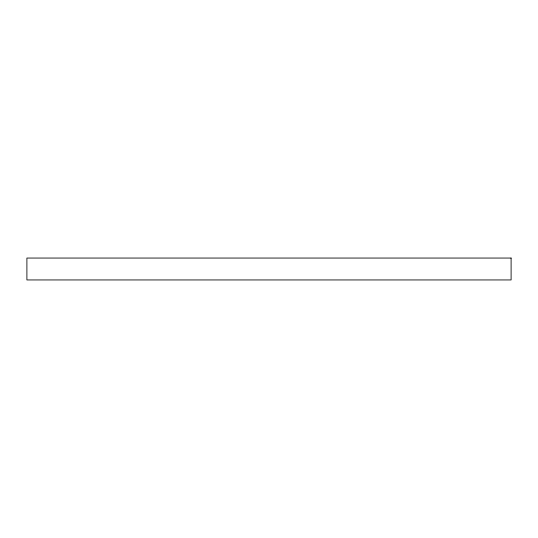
<?xml version="1.0" encoding="UTF-8"?>
<svg xmlns="http://www.w3.org/2000/svg" width="538" height="538" viewBox="0 0 538 538"><rect width="100%" height="100%" fill="white"/><g stroke="black" fill="none" stroke-linecap="round" stroke-linejoin="round"><path stroke-width="0.81" d="M511.1 258.052L26.9 258.052L26.9 279.948L511.1 279.948L511.1 258.052"/></g></svg>
